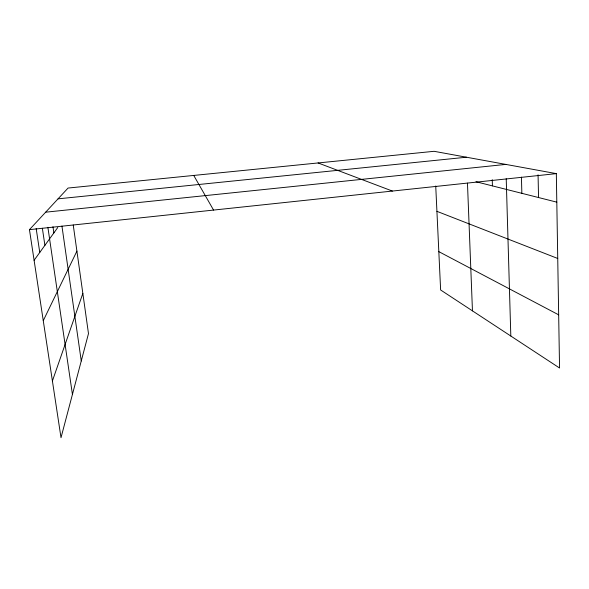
<?xml version="1.0" encoding="UTF-8"?>
<svg xmlns="http://www.w3.org/2000/svg" width="589" height="589" viewBox="0 0 589 589"><rect width="100%" height="100%" fill="white"/><g stroke="black" fill="none" stroke-linecap="round" stroke-linejoin="round"><path stroke-width="0.88" d="M52.406 380.973L82.843 293.418M43.262 320.688L76.909 251.128M34.096 260.294L57.796 227.487M73.242 224.991L88.483 333.595L61.013 437.693L29.45 229.651L68.059 188.053L434.093 151.307L556.333 173.63L559.55 368.007L440.631 289.979L435.727 185.991M29.45 229.651L556.333 173.63M45.662 212.187L505.804 164.405M58.039 198.846L466.459 157.219M475.956 181.729L556.804 202.152M318.089 162.954L392.399 191.064M436.928 211.333L557.739 258.475M438.827 251.643L558.674 314.843M193.737 175.434L213.557 210.074M36.179 228.569L39.765 252.453M42.364 228.252L44.897 245.341M47.886 227.302L72.432 394.416M52.966 226.758L53.864 232.927M61.941 226.088L81.26 360.961M467.467 183.12L472.459 310.867M492.227 179.652L492.433 185.888M506.223 178.717L510.818 336.032M521.442 177.12L521.854 193.325M538.066 174.823L538.545 197.536"/></g></svg>
